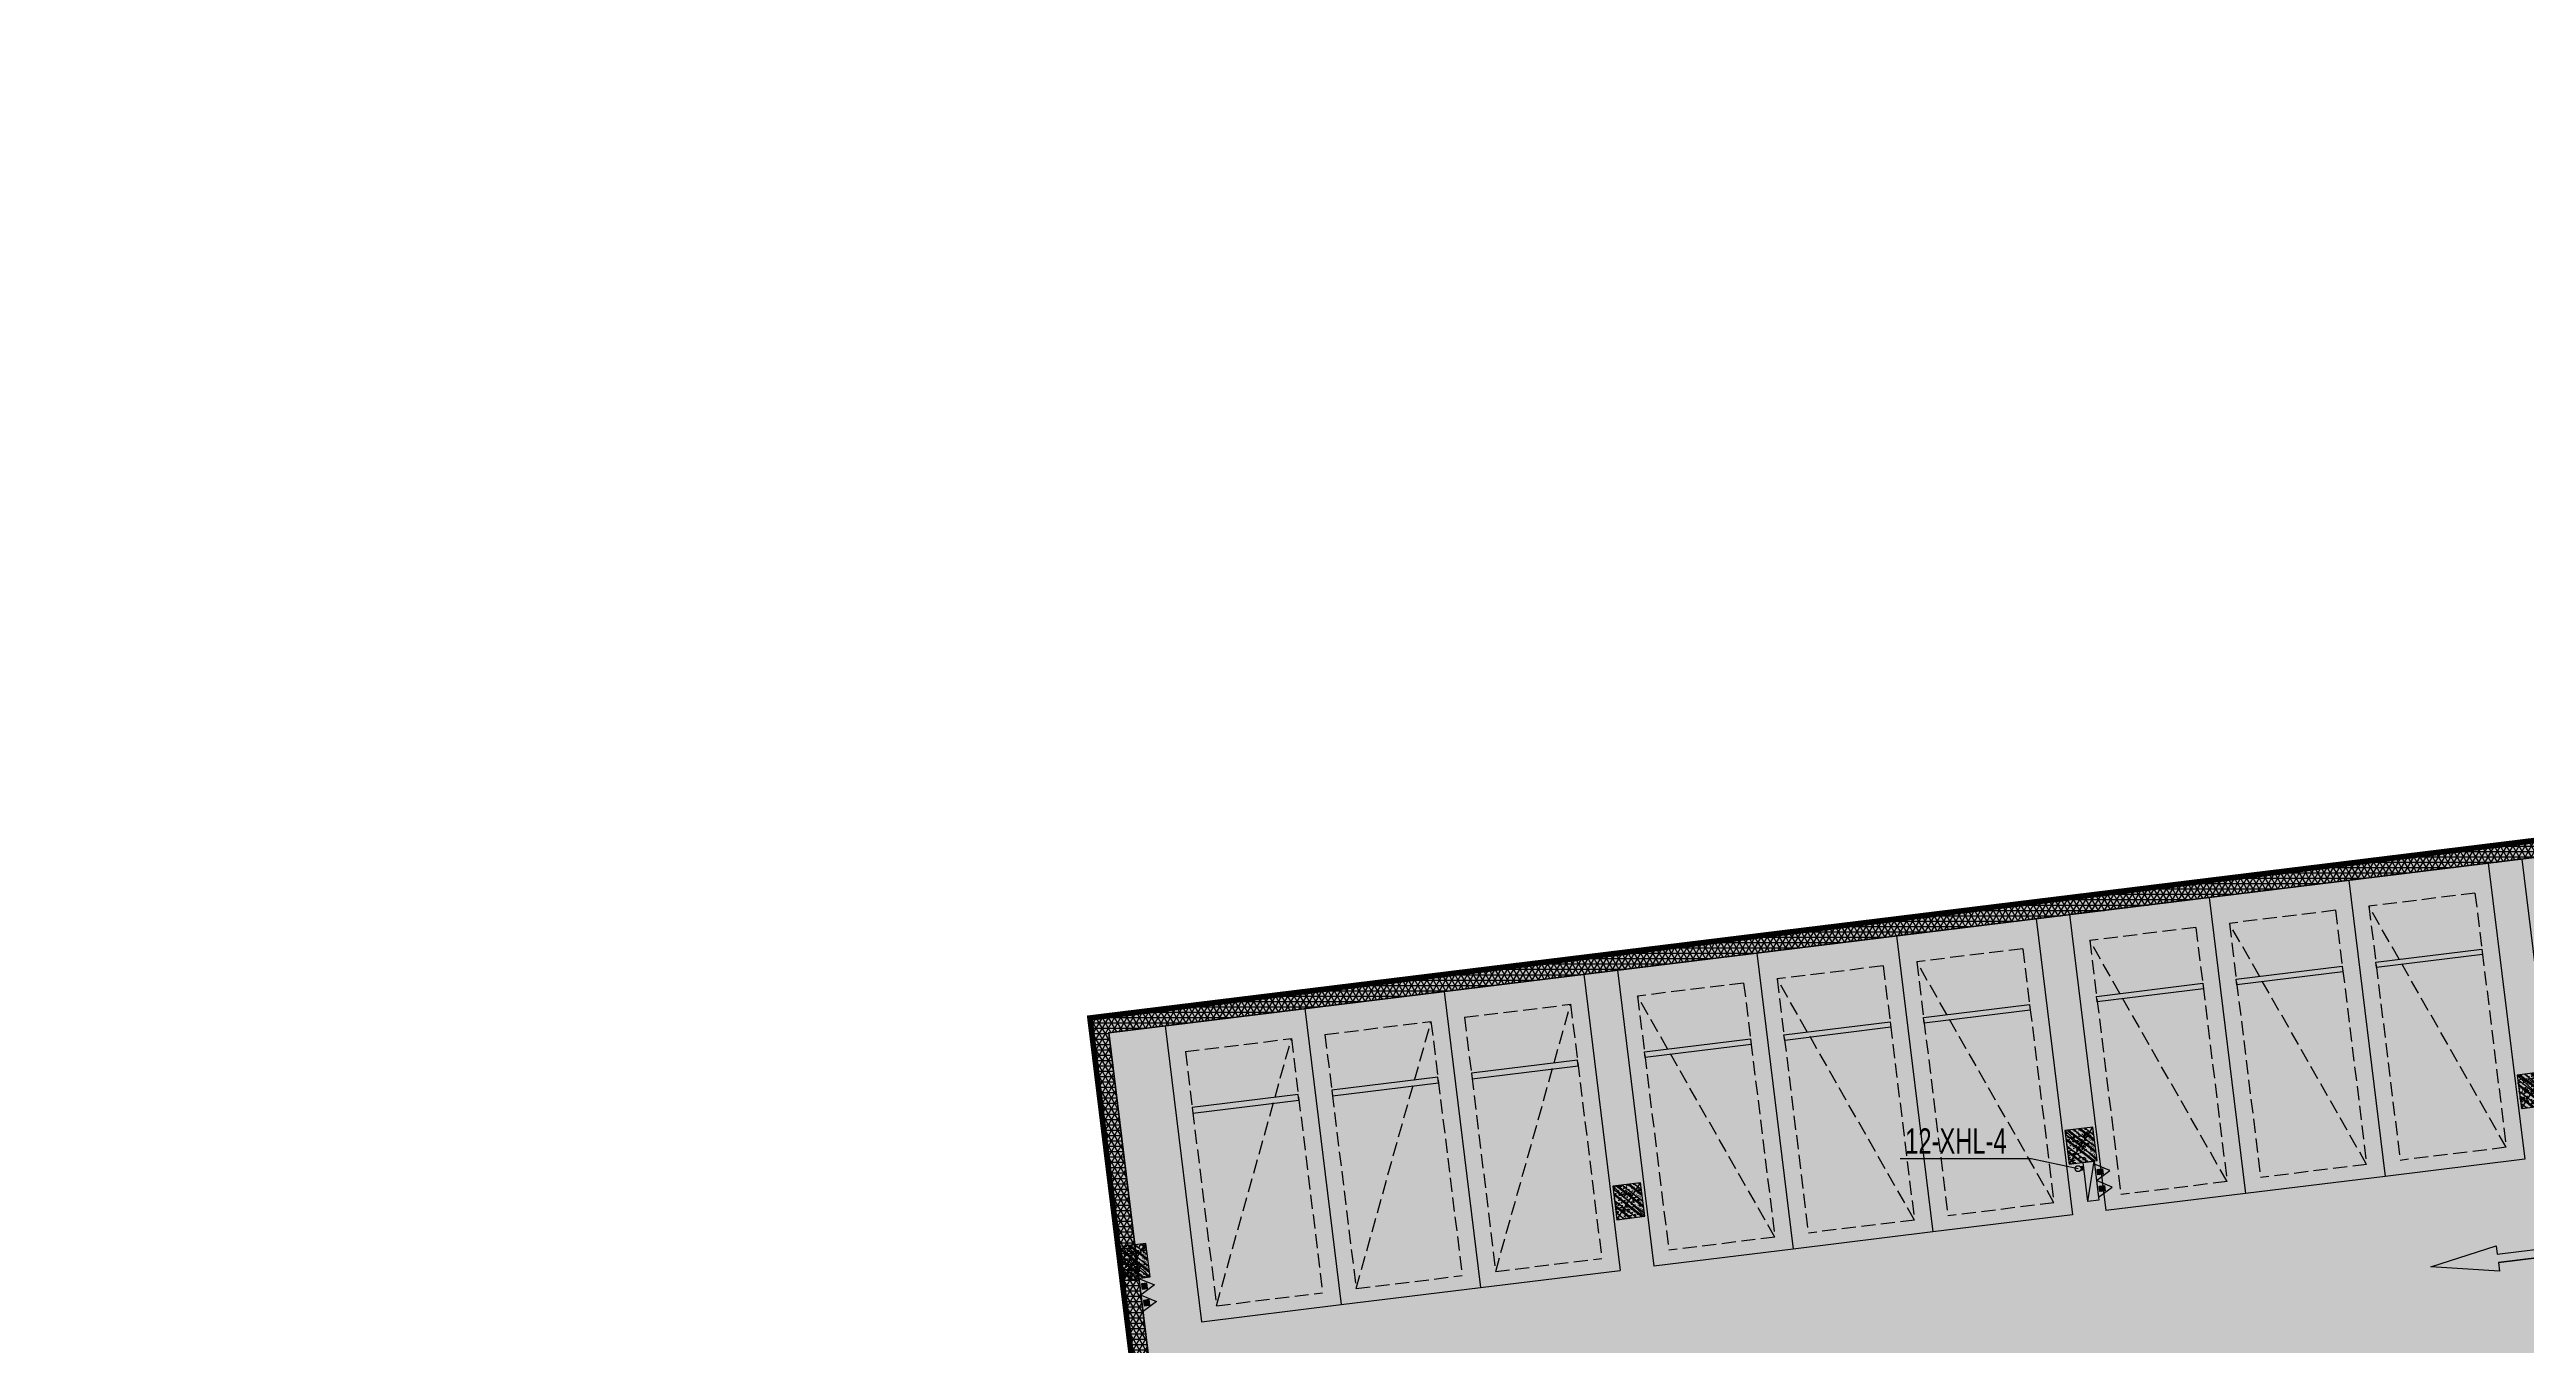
# Model space of a CAD drawing. Extents: x -1338203 to 1886333, y -530034 to 1031844.
# Drawn here: x 744757 to 788791, y -457203 to -434174 of the extents above; entities that cross this region are included whole.
import ezdxf
from ezdxf.enums import TextEntityAlignment as Align

# ---------------------------------------------------------------- set-up
doc = ezdxf.new("R2010")
doc.units = 0
doc.header["$LTSCALE"] = 1000
doc.header["$MEASUREMENT"] = 0
doc.linetypes.add('A-001-平面B2$0$__DASH', pattern=[0.35, 0.25, -0.1])
for name, color, linetype in [('p-a-regular', 5, 'Continuous'), ('S001南区墙柱$0$0S-CW-HATCH', 251, 'Continuous'), ('S001南区墙柱$0$0S-CW-HATCH-UP', 251, 'Continuous'), ('S001南区墙柱$0$0S-F-WALL-HATCH', 251, 'Continuous'), ('S001南区墙柱$0$0S-F-WALL-HATCH-UP', 251, 'Continuous'), ('S001南区墙柱$0$S001-墙柱B1_1$0$0S-CC-LINE', 52, 'Continuous'), ('S001南区墙柱$0$S001-墙柱B1_1$0$0S-CW-HATCH-UP', 251, 'Continuous'), ('中心线', 42, 'Continuous'), ('地面指向箭头', 7, 'Continuous'), ('负二层消火栓$0$负二层消火栓$0$0P-ACC-FH', 7, 'Continuous'), ('负二层消火栓$0$负二层消火栓$0$0P-DIM-FH', 3, 'Continuous'), ('负二层消火栓$0$负二层消火栓$0$0P-PIPE-FH', 1, 'Continuous'), ('负二层消火栓$0$负二层消火栓$0$0P-VPIPE-FH', 1, 'Continuous'), ('负二层消火栓$0$负二层消火栓$1$0P-EQUIP-FH', 7, 'Continuous')]:
    doc.layers.add(name, color=color, linetype=linetype)
doc.layers.add('p-a-regular-narrow', color=7, linetype='Continuous', true_color=0x9600ff)
doc.layers.add('p-a-wall', color=7, linetype='Continuous', lineweight=50)
doc.layers.add('p-h-walkable', color=7, linetype='Continuous', lineweight=70, true_color=0xf0f0f0)
doc.layers.add('S001南区墙柱$0$S001-墙柱B1_1$0$0S-A-TIPS', color=10, linetype='Continuous', plot=False)
doc.styles.add('S001南区墙柱$0$S001-墙柱B1_1$0$AAD-S', font='aad-s.shx', dxfattribs={"width": 0.7, "bigfont": 'aad-hztxt.shx'})
doc.styles.add('负二层消火栓$0$负二层消火栓$0$AAD-S', font='aad-s.shx', dxfattribs={"width": 0.7, "bigfont": 'aad-hztxt.shx'})

# ---------------------------------------------------------------- blocks, each defined once
blk = doc.blocks.new('负二层消火栓$0$负二层消火栓$1$$TwtSys$00000546')
h = blk.add_hatch()
h.set_pattern_fill('ANSI31', color=256, scale=200, style=0)
h.set_pattern_definition([(45, (-38543.802, -6670.83), (-17.67767, 17.67767), [])])
h.paths.add_polyline_path([(-65, 174), (65, 174), (65, 44), (-65, 44)])
for points in [[(0, 344), (-198, 0), (198, 0)], [(-65, 174), (65, 174), (65, 44), (-65, 44)]]:
    blk.add_lwpolyline(points, close=True)
blk = doc.blocks.new('负二层消火栓$0$负二层消火栓$0$$TwtSys$00000434')
for p, q in [((-0.5, 0.5), (-0.5, -0.5)), ((-0.5, -0.5), (0.5, 0.5)), ((0.5, 0.5), (-0.5, 0.5)), ((0.5, -0.5), (0.5, 0.5)), ((-0.5, -0.5), (0.5, -0.5))]:
    blk.add_line(p, q)
blk.add_solid([(0.5, -0.5), (0.5, 0.5), (-0.5, -0.5)])
blk = doc.blocks.new('负二层消火栓')
at = {"layer": '负二层消火栓$0$负二层消火栓$0$0P-DIM-FH'}
for p, q in [((13619, -290274, -3000), (11291, -290274, -3000)), ((14455, -290451, -3000), (13619, -290274, -3000))]:
    blk.add_line(p, q, dxfattribs=at)
at = {"layer": '负二层消火栓$0$负二层消火栓$0$0P-PIPE-FH', "linetype": 'Continuous', "const_width": 82.5, "elevation": -3000}
blk.add_lwpolyline([(14507, -290445), (14554, -290439)], dxfattribs=at)
at = {"layer": '负二层消火栓$0$负二层消火栓$0$0P-VPIPE-FH', "linetype": 'Continuous'}
blk.add_circle((14455, -290451, -3000), 52.5, dxfattribs=at)
at = {"layer": '负二层消火栓$0$负二层消火栓$0$0P-ACC-FH', "xscale": 700.0000000000001, "yscale": -200, "zscale": 700.0000000000001, "rotation": 97.01563105423728}
blk.add_blockref('负二层消火栓$0$负二层消火栓$0$$TwtSys$00000434', (14684, -290675, -3000), dxfattribs=at)
at = {"layer": '负二层消火栓$0$负二层消火栓$1$0P-EQUIP-FH'}
for p, xscale, yscale, zscale, rotation in [((14765, -290515, -2200), 0.7499999999999999, 0.7499999999999999, 0.7499999999999999, 277.0156310542373), ((14802, -290811, -2200), 0.7499999999999999, 0.7499999999999999, 0.7499999999999999, 277.0156310542373), ((-2223, -292548), -0.7500000000000007, 0.75, 0.75, 277.1664172735776), ((-2186, -292843), -0.7500000000000007, 0.75, 0.75, 277.1664172735776)]:
    blk.add_blockref('负二层消火栓$0$负二层消火栓$1$$TwtSys$00000546', p, dxfattribs=dict(at, xscale=xscale, yscale=yscale, zscale=zscale, rotation=rotation))
at = {"layer": '负二层消火栓$0$负二层消火栓$0$0P-DIM-FH', "color": 7, "style": '负二层消火栓$0$负二层消火栓$0$AAD-S', "width": 0.7}
blk.add_text('12-XHL-4', height=450, dxfattribs=at).set_placement((11381, -290184, -3000))
blk = doc.blocks.new('直行')
at = {"layer": '地面指向箭头'}
blk.add_hatch(color=251, dxfattribs=at).paths.add_polyline_path([(-29241, 4059962), (-29466, 4058762), (-29316, 4058762), (-29316, 4056961), (-29166, 4056961), (-29166, 4058762), (-29016, 4058762)])
at = {"layer": '地面指向箭头', "color": 251}
blk.add_lwpolyline([(-29316, 4058762), (-29316, 4056961), (-29316, 4058762), (-29316, 4058762), (-29466, 4058762), (-29241, 4059962), (-29016, 4058762), (-29166, 4058762), (-29166, 4056961), (-29316, 4056961), (-29316, 4056961)], dxfattribs=at)
blk = doc.blocks.new('A$C3d42903c')
at = {"layer": '中心线', "color": 251, "const_width": 150}
for points in [[(375336, 72606), (377321, 72850)], [(371373, 72158), (373358, 72402)]]:
    blk.add_lwpolyline(points, dxfattribs=at)
at = {"layer": '地面指向箭头', "color": 251}
for p, rotation in [((4399733, 603717), 97.09216386480834), ((-3647237, -458329), 277.0921638648084)]:
    blk.add_blockref('直行', p, dxfattribs=dict(at, rotation=rotation))
blk = doc.blocks.new('S001南区墙柱$0$AAD_BLOCK_20230215093950878')
at = {"layer": 'S001南区墙柱$0$0S-CW-HATCH'}
h = blk.add_hatch(color=256, dxfattribs=at)
h.dxf.hatch_style = 1
h.paths.add_polyline_path([(-300, -250), (300, -250), (300, 250), (-300, 250)])
at = {"layer": 'S001南区墙柱$0$0S-CW-HATCH-UP'}
h = blk.add_hatch(dxfattribs=at)
h.set_pattern_fill('钢筋混凝土', color=256, scale=30, pattern_type=2)
h.set_pattern_definition([(45, (-42203.53, -84001.15), (-106.06602, 106.06602), []), (50, (-42203.53, -84001.15), (215.17805, -18.82564), [22.5, -247.5]), (355, (-42203.53, -84001.15), (-41.6254, 225.65764), [18, -198]), (100.4514, (-42185.6, -84002.72), (173.5528, 206.83186), [19.12206, -210.34263]), (46.1842, (-42203.53, -83941.15), (320.1723, -49.6557), [33.75, -371.25]), (96.6356, (-42176.85, -83945.3), (280.3988, 292.2354), [28.6831, -315.5139]), (351.1842, (-42203.53, -83941.15), (280.3986, 292.2356), [27, -297]), (21, (-42173.53, -83956.15), (179.0721, -120.78567), [22.5, -247.5]), (326, (-42173.53, -83956.15), (72.9946, 217.545), [18, -198]), (71.4514, (-42158.6, -83966.21), (252.0668, 96.75915), [19.12206, -210.34263]), (37.5, (-42203.53, -84001.15), (3.647957, 99.868156), [1.5, -195.6, 1.5, -201, 1.5, -198.75]), (7.5, (-42203.53, -84001.15), (78.92086, 118.32351), [1.5, -114.6, 1.5, -191.1, 1.5, -75.75]), (327.5, (-42270.43, -84001.15), (160.14673, -6.76646), [1.5, -75, 1.5, -234, 1.5, -310.5]), (317.5, (-42300.43, -84001.15), (174.95585, 30.0315), [1.5, -97.5, 1.5, -155.4, 1.5, -220.5])])
h.paths.add_polyline_path([(-300, -250), (300, -250), (300, 250), (-300, 250)])
at = {"layer": 'S001南区墙柱$0$S001-墙柱B1_1$0$0S-CW-HATCH-UP', "transparency": 33554661}
h = blk.add_hatch(dxfattribs=at)
h.set_pattern_fill('钢筋混凝土', color=0, scale=30)
h.set_pattern_definition([(45, (48108.52, -15514.205), (-53.03301, 53.03301), []), (50, (48108.52, -15514.2), (215.17805, -18.82564), [22.5, -247.5]), (355, (48108.52, -15514.2), (-41.6254, 225.6576), [18, -198]), (100.4514, (48126.45, -15515.77), (173.5528, 206.8319), [19.1221, -210.3426]), (46.1842, (48108.52, -15454.2), (320.1723, -49.6557), [33.75, -371.25]), (96.6356, (48135.2, -15458.34), (280.3988, 292.2354), [28.683, -315.514]), (351.1842, (48108.52, -15454.2), (280.3986, 292.2356), [27, -297]), (21, (48138.52, -15469.2), (179.0721, -120.78567), [22.5, -247.5]), (326, (48138.52, -15469.2), (72.9946, 217.545), [18, -198]), (71.4514, (48153.44, -15479.27), (252.0668, 96.75915), [19.1221, -210.3426]), (37.5, (48108.52, -15514.205), (3.64796, 99.86816), [0, -195.6, 0, -201, 0, -198.75]), (7.5, (48108.52, -15514.2), (78.92086, 118.32351), [0, -114.6, 0, -191.1, 0, -75.75]), (327.5, (48041.62, -15514.205), (160.14673, -6.76646), [0, -75, 0, -234, 0, -310.5]), (317.5, (48011.62, -15514.2), (174.95585, 30.0315), [0, -97.5, 0, -155.4, 0, -220.5])])
h.paths.add_polyline_path([(-300, -250), (300, -250), (300, 250), (-300, 250)])
at = {"layer": 'S001南区墙柱$0$S001-墙柱B1_1$0$0S-A-TIPS'}
for p, q in [((-300, 250), (300, -250)), ((300, 250), (-300, -250))]:
    blk.add_line(p, q, dxfattribs=at)
at = {"layer": 'S001南区墙柱$0$S001-墙柱B1_1$0$0S-CC-LINE'}
blk.add_lwpolyline([(-300, -250), (300, -250), (300, 250), (-300, 250)], close=True, dxfattribs=at)
at = {"layer": 'S001南区墙柱$0$S001-墙柱B1_1$0$0S-A-TIPS', "style": 'S001南区墙柱$0$S001-墙柱B1_1$0$AAD-S', "width": 0.7}
blk.add_text('500x600', height=75, dxfattribs=at).set_placement((-45, -187), align=Align.MIDDLE_CENTER)

msp = doc.modelspace()

# ---------------------------------------------------------------- hatches: boundary and pattern name
at = {"layer": 'p-h-walkable', "ltscale": 0.002}
h = msp.add_hatch(color=256, dxfattribs=at)
h.dxf.hatch_style = 1
h.paths.add_polyline_path([(728556.4, -320761.3), (728556.4, -348211.5), (746356.3, -348211.5), (750916.3, -338175), (842896.3, -338175), (843211.3, -349155), (839116.3, -349155), (839116.3, -377051.5), (864906.4, -377051.5), (864906.4, -390806.6), (875856.3, -395571.5), (875856.3, -404751.5), (834560.3, -404751.5), (839142.7, -442064.3), (869465.2, -438340.4), (871163.2, -452166.5), (873704.1, -451854.5), (877328.6, -464960.4), (761876, -479139.1), (761132.9, -468418.3), (764950.6, -465209), (763252.8, -451384.3), (799242.4, -446964.4), (793807.3, -404751.5), (750756.3, -404751.5), (751556.3, -388855), (648066.6, -388604.4), (648066.6, -380374.4), (641016.6, -380374.4), (641512.3, -365348.2), (660006.6, -364574.4), (660306.6, -340846.8), (656406.6, -340846.8), (656406.6, -336396.8), (656656.4, -340532.4), (656406.4, -332417.4), (712156.4, -332417.4), (712080.9, -320761.3)])
at = {"layer": 'S001南区墙柱$0$0S-F-WALL-HATCH'}
h = msp.add_hatch(color=256, dxfattribs=at)
h.dxf.hatch_style = 1
h.paths.add_polyline_path([(793556.6, -404450.9), (794325.1, -404450.8), (799577.1, -447225), (763587.6, -451644.9), (765249, -465173.3), (764951.1, -465209.8), (763253.1, -451383.7), (799242.7, -446963.9), (794058.5, -404750.9), (793556.6, -404750.9)])
at = {"layer": 'S001南区墙柱$0$0S-F-WALL-HATCH-UP'}
h = msp.add_hatch(dxfattribs=at)
h.set_pattern_fill('NET3', color=256, scale=30)
h.set_pattern_definition([(0, (763253.08, -472712.08), (0, 95.25), []), (60, (763253.08, -472712.08), (-82.48892, 47.625), []), (120, (763253.08, -472712.08), (-82.48892, -47.625), [])])
h.paths.add_polyline_path([(793556.6, -404450.9), (794325.1, -404450.8), (799577.1, -447225), (763587.6, -451644.9), (765249, -465173.3), (764951.1, -465209.8), (763253.1, -451383.7), (799242.7, -446963.9), (794058.5, -404750.9), (793556.6, -404750.9)])

# ---------------------------------------------------------------- linework, layer by layer
for p, q in [((791189.8, -448254.8), (788708.5, -448559.8)), ((788112.9, -448632.7), (785631.6, -448937.6)), ((788112.9, -448632.7), (788759.4, -453893.1)), ((788708.5, -448559.8), (789355, -453820.2)), ((785631.5, -448937.4), (783150.2, -449242.4)), ((785631.5, -448937.4), (786278.1, -454197.8)), ((785631.6, -448937.6), (786278.1, -454198)), ((783150.2, -449242.1), (780668.9, -449547.1)), ((780668.9, -449547.1), (781315.4, -454807.5)), ((783150.2, -449242.1), (783796.7, -454502.5)), ((783150.2, -449242.4), (783796.8, -454502.8)), ((777592, -449924.7), (775110.6, -450229.7)), ((780073.3, -449620), (777592, -449925)), ((777592, -449924.7), (778238.5, -455185.1)), ((777592, -449925), (778238.5, -455185.4)), ((780073.3, -449620), (780719.8, -454880.4)), ((775110.6, -450229.5), (772629.3, -450534.4)), ((775110.6, -450229.5), (775757.1, -455489.9)), ((775110.6, -450229.7), (775757.2, -455490.1)), ((767071.5, -451216.7), (769552.9, -450912.2)), ((769552.8, -450912), (772034.2, -450607.5)), ((769552.8, -450912), (770198.4, -456172.5)), ((769552.9, -450912.2), (770198.4, -456172.8)), ((772034.2, -450607.5), (772679.8, -455868)), ((772629.3, -450534.4), (773275.8, -455794.8)), ((764590.1, -451521.5), (767071.5, -451217)), ((767071.5, -451216.7), (767717, -456477.3)), ((767071.5, -451217), (767717, -456477.5)), ((764590.1, -451521.5), (765235.7, -456782)), ((788759.4, -453893.1), (786278.1, -454198)), ((786278.1, -454197.8), (783796.8, -454502.8)), ((783796.7, -454502.5), (781315.4, -454807.5)), ((778238.5, -455185.1), (775757.2, -455490.1)), ((780719.8, -454880.4), (778238.5, -455185.4)), ((775757.1, -455489.9), (773275.8, -455794.8)), ((767717, -456477.3), (770198.4, -456172.8)), ((770198.4, -456172.5), (772679.8, -455868)), ((765235.7, -456782), (767717, -456477.5))]:
    msp.add_line(p, q)
at = {"linetype": 'A-001-平面B2$0$__DASH'}
for p, q in [((785394.8, -449470.3), (783509, -449702)), ((785394.8, -449470.3), (785949.8, -453986.3)), ((787876.1, -449165.5), (785990.3, -449397.3)), ((785990.3, -449397.3), (786545.4, -453913.3)), ((787876.1, -449165.5), (788431.2, -453681.5)), ((782913.4, -449775), (781027.6, -450006.8)), ((781027.6, -450006.8), (781582.7, -454522.8)), ((782913.4, -449775), (783468.5, -454291)), ((783509, -449702), (784064, -454218)), ((777355.2, -450457.6), (775469.4, -450689.4)), ((777355.2, -450457.6), (777910.2, -454973.6)), ((779836.5, -450152.9), (777950.7, -450384.6)), ((777950.7, -450384.6), (778505.8, -454900.7)), ((779836.5, -450152.9), (780391.6, -454668.9)), ((774873.8, -450762.3), (772988, -450994.1)), ((774873.8, -450762.3), (775428.9, -455278.3)), ((775469.4, -450689.4), (776024.4, -455205.4)), ((769911.5, -451371.7), (771797.4, -451140.3)), ((771797.4, -451140.3), (772351.5, -455656.5)), ((772988, -450994.1), (773543.1, -455510.1)), ((764948.8, -451981.2), (766834.6, -451749.8)), ((766834.6, -451749.8), (767388.8, -456265.9)), ((767430.1, -451676.5), (769316, -451445.1)), ((767430.1, -451676.5), (767984.3, -456192.6)), ((769316, -451445.1), (769870.2, -455961.2)), ((769911.5, -451371.7), (770465.7, -455887.9)), ((764948.8, -451981.2), (765503, -456497.3)), ((785949.8, -453986.3), (784064, -454218)), ((788431.2, -453681.5), (786545.4, -453913.3)), ((783468.5, -454291), (781582.7, -454522.8)), ((780391.6, -454668.9), (778505.8, -454900.7)), ((775428.9, -455278.3), (773543.1, -455510.1)), ((777910.2, -454973.6), (776024.4, -455205.4)), ((770465.7, -455887.9), (772351.5, -455656.5)), ((767984.3, -456192.6), (769870.2, -455961.2)), ((765503, -456497.3), (767388.8, -456265.9))]:
    msp.add_line(p, q, dxfattribs=at)
for points in [[(788431.2, -453681.5), (785990.3, -449397.3)], [(783468.5, -454291), (781027.6, -450006.8)], [(785949.8, -453986.3), (783509, -449702)], [(780391.6, -454668.9), (777950.7, -450384.6)], [(777910.2, -454973.6), (775469.4, -450689.4)], [(770465.7, -455887.9), (771797.4, -451140.3)], [(775428.9, -455278.3), (772988, -450994.1)], [(765503, -456497.3), (766834.6, -451749.8)], [(767984.3, -456192.6), (769316, -451445.1)]]:
    msp.add_lwpolyline(points, dxfattribs=at)
for points in [[(783631, -450694.6), (785516.8, -450462.8), (785529, -450562), (783643.2, -450793.8)], [(786112.3, -450389.8), (787998.1, -450158), (788010.3, -450257.3), (786124.5, -450489.1)], [(781149.6, -450999.3), (783035.4, -450767.5), (783047.6, -450866.8), (781161.8, -451098.5)], [(778072.7, -451377.2), (779958.5, -451145.4), (779970.7, -451244.6), (778084.9, -451476.4)], [(773110, -451986.6), (774995.8, -451754.9), (775008, -451854.1), (773122.2, -452085.9)], [(775591.4, -451681.9), (777477.2, -451450.1), (777489.4, -451549.4), (775603.6, -451781.2)], [(771919.2, -452132.9), (770033.3, -452364.3), (770045.5, -452463.6), (771931.3, -452232.1)], [(769437.8, -452437.6), (767551.9, -452669), (767564.1, -452768.3), (769450, -452536.9)], [(766956.4, -452742.3), (765070.6, -452973.8), (765082.8, -453073), (766968.6, -452841.6)]]:
    msp.add_lwpolyline(points, close=True)
at = {"layer": 'p-a-regular', "ltscale": 0.002, "const_width": 1000}
for points in [[(787488.3, -453797.4), (786933.2, -449281.4)], [(782525.6, -454406.9), (781970.5, -449890.9)], [(779448.7, -454784.8), (778893.6, -450268.7)], [(774486, -455394.2), (773930.9, -450878.2)], [(771408.6, -455772.2), (770854.4, -451256)]]:
    msp.add_lwpolyline(points, dxfattribs=at)
at = {"layer": 'p-a-regular-narrow', "ltscale": 0.002, "const_width": 1000}
for points in [[(785006.9, -454102.2), (784451.9, -449586.1)], [(776967.3, -455089.5), (776412.3, -450573.5)], [(768927.3, -456076.9), (768373.1, -451560.8)], [(766445.9, -456381.6), (765891.7, -451865.5)]]:
    msp.add_lwpolyline(points, dxfattribs=at)
at = {"layer": 'p-a-wall'}
msp.add_lwpolyline([(793556.6, -404450.9), (794325.1, -404450.8), (799577.1, -447225), (763587.6, -451644.9), (765249, -465173.3), (764951.1, -465209.8), (763253.1, -451383.7), (799242.7, -446963.9), (794058.5, -404750.9), (793556.6, -404750.9)], close=True, dxfattribs=at)
at = {"layer": 'p-h-walkable', "ltscale": 0.002, "const_width": 100, "elevation": -83050}
msp.add_lwpolyline([(864906.4, -377051.5), (864906.4, -390806.6), (875856.3, -395571.5), (875856.3, -404751.5), (834560.3, -404751.5), (839142.7, -442064.3), (869465.2, -438340.4), (871163.2, -452166.5), (873704.1, -451854.5), (877328.6, -464960.4), (761876, -479139.1), (761132.9, -468418.3), (764950.6, -465209), (763252.8, -451384.3), (799242.4, -446964.4), (793807.3, -404751.5), (750756.3, -404751.5), (751556.3, -388855), (648066.6, -388604.4)], dxfattribs=at)

# ---------------------------------------------------------------- block references
at = {"ltscale": 0.002}
for name, p in [('负二层消火栓', (766365.4, -163610.9)), ('A$C3d42903c', (412646.2, -529238.7))]:
    msp.add_blockref(name, p, dxfattribs=at)
at = {"rotation": 97.16641727359904}
for p in [(788911.5, -452665), (780871.9, -453652.3), (772832.3, -454639.6), (764038.2, -455718.8)]:
    msp.add_blockref('S001南区墙柱$0$AAD_BLOCK_20230215093950878', p, dxfattribs=at)

doc.saveas('drawing.dxf')
